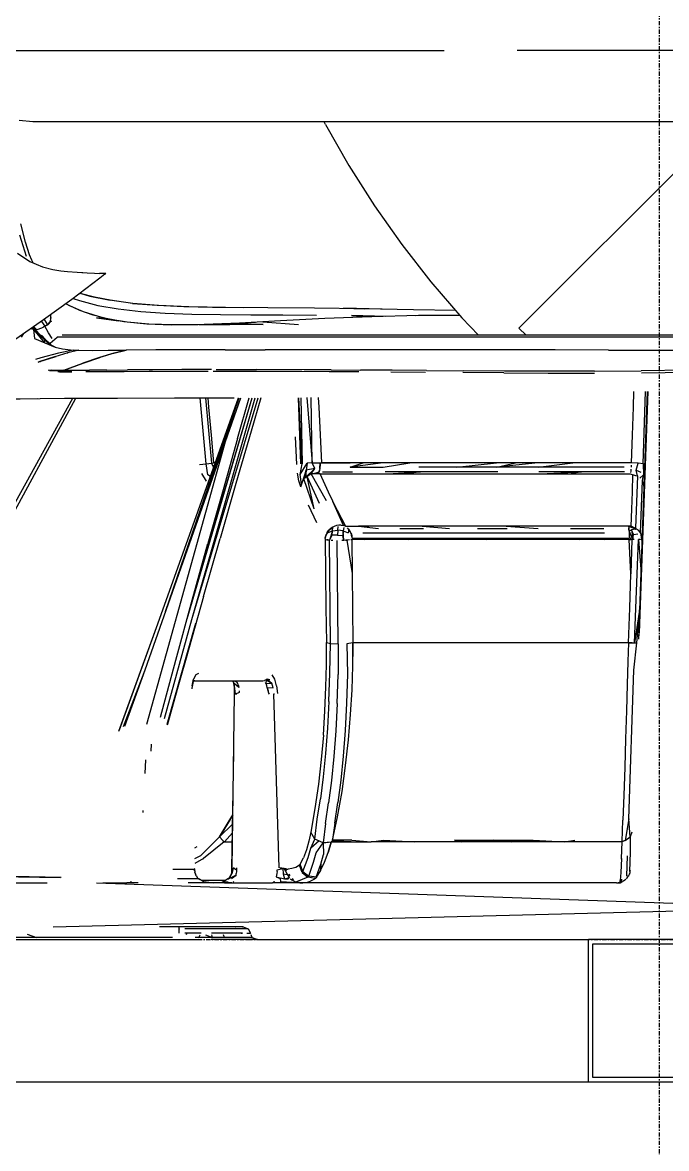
# Model space of a CAD drawing. Header units: millimetres. Extents: x -57554 to 16546, y 2142 to 98430.
# Drawn here: x -17044 to -16592, y 74146 to 74937 of the extents above; entities that cross this region are included whole.
import ezdxf

# ---------------------------------------------------------------- set-up
doc = ezdxf.new("R2010")
doc.units = ezdxf.units.MM
doc.linetypes.add('DXK_LINE_DOT3', pattern=[5.9187, 2.979, -0.9799, 0.9799, -0.9799])

msp = doc.modelspace()

# ---------------------------------------------------------------- linework, layer by layer
at = {"color": 1, "linetype": 'DXK_LINE_DOT3'}
for p, q in [((-16596.37, 71792.5), (-16596.37, 84292.5)), ((-32096.37, 74292.5), (-10096.37, 74292.5))]:
    msp.add_line(p, q, dxfattribs=at)
at = {"color": 2, "linetype": 'Continuous'}
for p, q in [((-17086.04, 74917.5), (-16747.7, 74917.5)), ((-16305.56, 74917.5), (-16696.47, 74917.5)), ((-17036.69, 74867.5), (-17046.43, 74868.46)), ((-16550.53, 74867.5), (-17036.69, 74867.5)), ((-16831.08, 74865.69), (-16831.98, 74867.5)), ((-16831.08, 74865.69), (-16814.62, 74836.65)), ((-16550.11, 74867.5), (-16695.25, 74722.37)), ((-16814.62, 74836.65), (-16796.77, 74808.46)), ((-16796.77, 74808.46), (-16777.55, 74781.17)), ((-17041.91, 74782.88), (-17045.26, 74795.72)), ((-17041.24, 74772.73), (-17045.88, 74787.72)), ((-17039.16, 74774.05), (-17041.91, 74782.88)), ((-16777.55, 74781.17), (-16757.02, 74754.86)), ((-17047.52, 74775.16), (-17038.85, 74769.32)), ((-17037.43, 74770.24), (-17039.16, 74774.05)), ((-17038.85, 74769.32), (-17029.84, 74765.61)), ((-17036.41, 74768.32), (-17037.43, 74770.24)), ((-17029.84, 74765.61), (-17022.71, 74763.74)), ((-17022.71, 74763.74), (-17017.01, 74762.74)), ((-17017.01, 74762.74), (-17012.39, 74762.19)), ((-17012.39, 74762.19), (-17005.69, 74761.7)), ((-16989.75, 74757.64), (-17009.42, 74742.54)), ((-17005.69, 74761.7), (-17002.4, 74761.55)), ((-17002.4, 74761.55), (-17001.58, 74761.52)), ((-17001.58, 74761.52), (-16998.53, 74761.35)), ((-16998.53, 74761.35), (-16993.45, 74761.07)), ((-16993.45, 74761.07), (-16989.85, 74760.93)), ((-16985.36, 74760.83), (-16989.85, 74760.93)), ((-16988.57, 74758.55), (-16989.75, 74757.64)), ((-16987.38, 74759.42), (-16988.57, 74758.55)), ((-16986.17, 74760.26), (-16987.38, 74759.42)), ((-16985.9, 74760.44), (-16986.17, 74760.26)), ((-16985.63, 74760.63), (-16985.9, 74760.44)), ((-16985.63, 74760.63), (-16985.36, 74760.83)), ((-16757.02, 74754.86), (-16735.22, 74729.58)), ((-17009.42, 74742.54), (-17029.2, 74728.16)), ((-17008.37, 74743.35), (-17003.85, 74741.74)), ((-17003.85, 74741.74), (-16991.04, 74738.43)), ((-17003.78, 74746.87), (-17003.55, 74746.79)), ((-17003.78, 74746.87), (-17003.55, 74746.79)), ((-17003.57, 74747.04), (-16996.64, 74744.96)), ((-16993.41, 74744.1), (-17003.55, 74746.79)), ((-16996.64, 74744.96), (-16982.41, 74741.97)), ((-16981.22, 74741.74), (-16993.41, 74744.1)), ((-16966.62, 74739.85), (-16982.41, 74741.97)), ((-16966.41, 74739.82), (-16981.22, 74741.74)), ((-17011.62, 74738.52), (-17013.51, 74739.57)), ((-17003.61, 74734.92), (-17011.62, 74738.52)), ((-17011.62, 74738.52), (-17001.25, 74734.09)), ((-16994.25, 74731.64), (-17003.61, 74734.92)), ((-17001.25, 74734.09), (-16987.71, 74729.95)), ((-16991.04, 74738.43), (-16976.73, 74735.88)), ((-16976.73, 74735.88), (-16960.93, 74734.11)), ((-16966.62, 74739.85), (-16949.3, 74738.46)), ((-16966.41, 74739.82), (-16966.62, 74739.85)), ((-16948.52, 74738.4), (-16966.41, 74739.82)), ((-16960.93, 74734.11), (-16943.67, 74733)), ((-16949.3, 74738.46), (-16930.53, 74737.62)), ((-16927.07, 74737.47), (-16948.52, 74738.4)), ((-16930.53, 74737.62), (-16910.4, 74737.14)), ((-16901.43, 74736.96), (-16927.07, 74737.47)), ((-16910.4, 74737.14), (-16889.06, 74736.85)), ((-16871.55, 74736.71), (-16901.43, 74736.96)), ((-16838.74, 74736.48), (-16871.55, 74736.71)), ((-16804.05, 74736.03), (-16838.74, 74736.48)), ((-16791.4, 74735.8), (-16818.4, 74736.55)), ((-16818.4, 74736.55), (-16804.05, 74736.03)), ((-16769.38, 74735.38), (-16804.05, 74736.03)), ((-16739.63, 74734.71), (-16769.38, 74735.38)), ((-17029.2, 74728.16), (-17048.72, 74714.74)), ((-17030.64, 74727.17), (-17028.19, 74723.71)), ((-17026.12, 74724.85), (-17028.63, 74728.58)), ((-17026.12, 74724.85), (-17028.63, 74728.58)), ((-17026.12, 74724.85), (-17023.52, 74727.45)), ((-17026.12, 74724.85), (-17024.82, 74726.53)), ((-17026.12, 74724.85), (-17024.94, 74726.37)), ((-17024.11, 74729.78), (-17024.82, 74726.53)), ((-17024.82, 74726.53), (-17023.52, 74727.45)), ((-17024.21, 74729.31), (-17024.11, 74729.78)), ((-17024.11, 74729.78), (-17023.98, 74731.96)), ((-16983.37, 74728.83), (-16994.25, 74731.64)), ((-16983.37, 74728.83), (-16992.08, 74729.7)), ((-16992.08, 74729.7), (-16976.45, 74727.65)), ((-16987.71, 74729.95), (-16972.85, 74727.03)), ((-16970.55, 74726.64), (-16983.37, 74728.83)), ((-16972.85, 74727.03), (-16956.7, 74725.35)), ((-16955.34, 74725.22), (-16970.55, 74726.64)), ((-16956.7, 74725.35), (-16939.3, 74724.73)), ((-16943.67, 74733), (-16924.99, 74732.34)), ((-16924.99, 74732.34), (-16904.97, 74732)), ((-16920.7, 74724.9), (-16900.98, 74725.62)), ((-16891.45, 74726.02), (-16916.24, 74724.96)), ((-16904.97, 74732), (-16883.68, 74731.84)), ((-16900.98, 74725.62), (-16880.26, 74726.64)), ((-16898.36, 74725.73), (-16875.02, 74724.96)), ((-16862.77, 74727.59), (-16891.45, 74726.02)), ((-16891.45, 74726.02), (-16875.02, 74724.96)), ((-16883.68, 74731.84), (-16861.19, 74731.73)), ((-16875.13, 74726.92), (-16850.18, 74724.96)), ((-16831.68, 74729.18), (-16862.77, 74727.59)), ((-16861.19, 74731.73), (-16837.55, 74731.55)), ((-16798.71, 74730.44), (-16831.68, 74729.18)), ((-16788.67, 74730.68), (-16812.78, 74731.21)), ((-16812.78, 74731.21), (-16798.71, 74730.44)), ((-16765.69, 74731.24), (-16798.71, 74730.44)), ((-16767.8, 74731.19), (-16737.23, 74731.58)), ((-16736.94, 74731.58), (-16765.69, 74731.24)), ((-16735.22, 74729.58), (-16723.71, 74717.5)), ((-17044.63, 74715.97), (-17042.95, 74718.71)), ((-17043.01, 74718.61), (-17042.95, 74718.71)), ((-17036.22, 74721.53), (-17037.61, 74721.65)), ((-17037.4, 74722.52), (-17036.22, 74721.53)), ((-17036.79, 74722.94), (-17035.11, 74721.43)), ((-17032.08, 74717.4), (-17036.22, 74721.53)), ((-17036.22, 74721.53), (-17028.58, 74712.16)), ((-17036.22, 74721.53), (-17035.55, 74715.12)), ((-17036.1, 74723.42), (-17033.93, 74721.32)), ((-17034.7, 74721.39), (-17035.11, 74721.43)), ((-17031.41, 74717.42), (-17035.11, 74721.43)), ((-17034.31, 74721.36), (-17034.7, 74721.39)), ((-17033.93, 74721.32), (-17034.31, 74721.36)), ((-17030.61, 74722.32), (-17033.93, 74721.32)), ((-17028.23, 74714.06), (-17032.08, 74717.4)), ((-17027.93, 74714.15), (-17031.41, 74717.42)), ((-17027.58, 74714.25), (-17030.69, 74717.44)), ((-17029.33, 74723.05), (-17030.61, 74722.32)), ((-17028.19, 74723.71), (-17029.33, 74723.05)), ((-17027.55, 74724.09), (-17028.19, 74723.71)), ((-17025.74, 74719), (-17028.19, 74723.71)), ((-17026.86, 74724.47), (-17027.55, 74724.09)), ((-17026.86, 74724.47), (-17026.12, 74724.85)), ((-17026.12, 74724.85), (-17026.86, 74724.47)), ((-17023.22, 74715.16), (-17025.74, 74719)), ((-16297.61, 74717.5), (-17016.09, 74717.5)), ((-16937.34, 74724.67), (-16955.34, 74725.22)), ((-16939.3, 74724.73), (-16920.7, 74724.9)), ((-16916.24, 74724.96), (-16937.34, 74724.67)), ((-16920.11, 74724.91), (-16898.4, 74724.99)), ((-16898.4, 74724.99), (-16916.24, 74724.96)), ((-16875.02, 74724.96), (-16898.4, 74724.99)), ((-16695.25, 74722.37), (-16690.13, 74717.5)), ((-17035.55, 74715.12), (-17021.07, 74708.97)), ((-17028.52, 74712.14), (-17028.23, 74714.06)), ((-17028.23, 74714.06), (-17023.77, 74710.37)), ((-17028.23, 74714.06), (-17024.65, 74711.5)), ((-17027.93, 74714.15), (-17024.66, 74711.63)), ((-17023.77, 74710.37), (-17024.65, 74711.5)), ((-17024.6, 74711.76), (-17019.62, 74716.03)), ((-17024.6, 74711.76), (-17024.55, 74711.78)), ((-17021.01, 74708.94), (-17023.76, 74710.36)), ((-16292.22, 74716.03), (-17019.62, 74716.03)), ((-17021.4, 74702.34), (-17031.76, 74699.01)), ((-17031.69, 74698.97), (-17021.31, 74702.31)), ((-17018.69, 74704.76), (-17031.03, 74701.45)), ((-17021.41, 74702.33), (-17021.31, 74702.31)), ((-17012.23, 74704.94), (-17021.31, 74702.31)), ((-17021.31, 74702.31), (-17020.38, 74702.58)), ((-17021.01, 74708.94), (-17015.98, 74707.77)), ((-17008.5, 74707.03), (-17018.69, 74704.76)), ((-17015.98, 74707.77), (-17008.5, 74707.03)), ((-17012.23, 74704.94), (-17012.33, 74704.95)), ((-17012.33, 74704.95), (-17012.23, 74704.94)), ((-17004.45, 74706.84), (-17012.23, 74704.94)), ((-17008.5, 74707.03), (-17004.48, 74706.84)), ((-17008.5, 74707.03), (-17007.24, 74706.96)), ((-17007.24, 74706.96), (-17005.93, 74706.9)), ((-17005.93, 74706.9), (-17004.56, 74706.84)), ((-17004.45, 74706.84), (-16994.91, 74706.77)), ((-16989.9, 74701.82), (-17001.67, 74697.8)), ((-17001.42, 74697.8), (-16989.65, 74701.82)), ((-16994.91, 74706.77), (-16983.75, 74706.91)), ((-16979.72, 74704.89), (-16989.9, 74701.82)), ((-16989.89, 74701.82), (-16989.65, 74701.82)), ((-16979.47, 74704.89), (-16989.65, 74701.82)), ((-16989.65, 74701.82), (-16989.14, 74701.97)), ((-16983.75, 74706.91), (-16971.14, 74707.03)), ((-16979.72, 74704.89), (-16971.14, 74707.03)), ((-16970.89, 74707.03), (-16979.47, 74704.89)), ((-16971.14, 74707.03), (-16971.05, 74707.03)), ((-16950.37, 74707.12), (-16971.05, 74707.03)), ((-16927.22, 74707.19), (-16950.37, 74707.12)), ((-16901.58, 74707.22), (-16927.22, 74707.19)), ((-16901.58, 74707.22), (-16873.56, 74707.23)), ((-16843.43, 74707.22), (-16873.56, 74707.23)), ((-16811.49, 74707.2), (-16843.43, 74707.22)), ((-16777.9, 74707.17), (-16811.49, 74707.2)), ((-16742.85, 74707.13), (-16777.9, 74707.17)), ((-16706.67, 74707.09), (-16742.85, 74707.13)), ((-16669.72, 74707.05), (-16706.67, 74707.09)), ((-16632.21, 74707.01), (-16669.72, 74707.05)), ((-16632.21, 74707.01), (-16596.37, 74706.98)), ((-16596.37, 74706.98), (-16594.35, 74706.98)), ((-16594.35, 74706.98), (-16556.51, 74706.98)), ((-17031.03, 74701.45), (-17034.9, 74700.29)), ((-17031.76, 74699.01), (-17032.97, 74698.59)), ((-17032.92, 74698.55), (-17031.69, 74698.97)), ((-17031.69, 74698.97), (-17031.41, 74699.06)), ((-17015.03, 74692.85), (-17001.67, 74697.8)), ((-17014.79, 74692.84), (-17001.42, 74697.8)), ((-17023.54, 74692.79), (-17026, 74692.75)), ((-17025.01, 74692.59), (-17015.93, 74692.49)), ((-17023.54, 74692.79), (-17015.03, 74692.85)), ((-17015.93, 74692.49), (-17023.54, 74692.79)), ((-17017.68, 74691.65), (-17019.22, 74691.65)), ((-17017.85, 74691.43), (-17017.35, 74691.65)), ((-17017.35, 74691.65), (-17017.85, 74691.43)), ((-17016.82, 74692.09), (-17017.68, 74691.65)), ((-17017.68, 74691.65), (-17017.57, 74691.65)), ((-17017.57, 74691.65), (-17017.46, 74691.65)), ((-17017.46, 74691.65), (-17017.35, 74691.65)), ((-17017.35, 74691.65), (-17016.52, 74692.09)), ((-17009.37, 74691.64), (-17017.35, 74691.65)), ((-17017.35, 74691.65), (-17009.37, 74691.64)), ((-17015.93, 74692.49), (-17016.82, 74692.09)), ((-17016.52, 74692.09), (-17015.67, 74692.49)), ((-17015.03, 74692.85), (-17015.93, 74692.49)), ((-17015.67, 74692.49), (-17014.79, 74692.84)), ((-17014.91, 74692.85), (-17015.03, 74692.85)), ((-17014.91, 74692.85), (-17014.79, 74692.84)), ((-17014.79, 74692.84), (-17006.87, 74692.83)), ((-17006.87, 74692.83), (-16996.98, 74692.85)), ((-16987.2, 74691.71), (-16999.41, 74691.66)), ((-16984.82, 74692.92), (-16996.98, 74692.85)), ((-16972.45, 74691.8), (-16987.2, 74691.71)), ((-16984.82, 74692.92), (-16970.13, 74693.03)), ((-16954.9, 74691.89), (-16972.45, 74691.8)), ((-16952.65, 74693.15), (-16970.13, 74693.03)), ((-16934.23, 74691.97), (-16954.9, 74691.89)), ((-16932.1, 74693.27), (-16952.65, 74693.15)), ((-16913.47, 74692.01), (-16934.23, 74691.97)), ((-16911.11, 74693.33), (-16932.1, 74693.27)), ((-16881.49, 74691.97), (-16910.02, 74692.02)), ((-16908.03, 74693.33), (-16879.7, 74693.3)), ((-16847.69, 74691.83), (-16881.49, 74691.97)), ((-16846.18, 74693.16), (-16879.7, 74693.3)), ((-16828.55, 74691.74), (-16847.69, 74691.83)), ((-16827.19, 74693.05), (-16846.18, 74693.16)), ((-16807.79, 74691.62), (-16828.55, 74691.74)), ((-16827.19, 74693.05), (-16806.6, 74692.93)), ((-16784.28, 74692.77), (-16806.6, 74692.93)), ((-16760.94, 74691.32), (-16785.3, 74691.48)), ((-16760.11, 74692.59), (-16784.28, 74692.77)), ((-16760.11, 74692.59), (-16733.91, 74692.37)), ((-16705.84, 74690.96), (-16734.55, 74691.13)), ((-16705.4, 74692.19), (-16733.91, 74692.37)), ((-16705.84, 74690.96), (-16674.74, 74690.86)), ((-16674.5, 74692.07), (-16705.4, 74692.19)), ((-16674.74, 74690.86), (-16642.16, 74690.85)), ((-16642.13, 74692.09), (-16674.5, 74692.07)), ((-16642.13, 74692.09), (-16609.31, 74692.36)), ((-16576.37, 74692.92), (-16609.31, 74692.36)), ((-16609.12, 74691.05), (-16575.92, 74691.48)), ((-16614.83, 74666.82), (-16614.46, 74677.88)), ((-16611.06, 74503.81), (-16604.98, 74677.89)), ((-16610.69, 74506.18), (-16604.39, 74677.89)), ((-16610.42, 74508.22), (-16604.38, 74677.89)), ((-16608.01, 74626.92), (-16606.24, 74677.89)), ((-17189.82, 74344.39), (-17008.71, 74673.1)), ((-17186.01, 74342.46), (-17006.5, 74673.12)), ((-17057.91, 74672.43), (-17033.52, 74672.89)), ((-17048.77, 74672.74), (-17014.55, 74673.07)), ((-17014.55, 74673.07), (-16977.28, 74673.29)), ((-16977.28, 74673.29), (-16937.27, 74673.43)), ((-16948.99, 74514.56), (-16892.25, 74673.5)), ((-16943.42, 74523.28), (-16892.11, 74673.5)), ((-16942.77, 74525.15), (-16891.78, 74673.5)), ((-16937.27, 74673.43), (-16895.3, 74673.5)), ((-16928.27, 74518.16), (-16882.72, 74673.5)), ((-16925.08, 74517.61), (-16880.42, 74673.5)), ((-16925.08, 74517.61), (-16878.38, 74673.5)), ((-16924.98, 74575.66), (-16891.75, 74673.5)), ((-16924.7, 74531.2), (-16882.73, 74673.5)), ((-16914.84, 74626.92), (-16919.07, 74673.46)), ((-16915.42, 74673.47), (-16911.23, 74627.37)), ((-16913.88, 74673.47), (-16913.28, 74666.82)), ((-16901.34, 74642.81), (-16890.65, 74673.5)), ((-16892.89, 74644.73), (-16884.67, 74673.5)), ((-16876.49, 74673.5), (-16883.33, 74650.09)), ((-16848.54, 74626.93), (-16849.98, 74673.51)), ((-16847.45, 74627.12), (-16849.75, 74673.51)), ((-16848.49, 74673.52), (-16847.45, 74627.12)), ((-16844.15, 74673.55), (-16840.39, 74627.62)), ((-16840.39, 74627.62), (-16841.25, 74673.57)), ((-16836.18, 74673.61), (-16835.84, 74666.87)), ((-16913.28, 74666.82), (-16911.49, 74647.24)), ((-16835.84, 74666.87), (-16834.86, 74647.29)), ((-16615.49, 74647.24), (-16614.83, 74666.82)), ((-16911.49, 74647.24), (-16909.71, 74627.67)), ((-16883.33, 74650.09), (-16894.03, 74613.2)), ((-16834.86, 74647.29), (-16833.88, 74627.67)), ((-16616.15, 74627.67), (-16615.49, 74647.24)), ((-16957.88, 74482.23), (-16901.34, 74642.81)), ((-16956.63, 74443.91), (-16901.34, 74642.81)), ((-16892.89, 74644.73), (-16903.09, 74608.7)), ((-16851.26, 74626.44), (-16852.23, 74646.06)), ((-16919.65, 74626.44), (-16914.84, 74626.92)), ((-16914.84, 74626.92), (-16911.23, 74627.37)), ((-16913.72, 74619.29), (-16914.84, 74626.92)), ((-16911.23, 74627.37), (-16909.71, 74627.67)), ((-16911.23, 74627.37), (-16909.76, 74624.44)), ((-16908.61, 74627.67), (-16909.71, 74627.67)), ((-16909.3, 74625.73), (-16909.43, 74626.1)), ((-16909.3, 74625.73), (-16909.43, 74626.1)), ((-16848.97, 74619.51), (-16843.92, 74627.37)), ((-16848.97, 74619.51), (-16847.45, 74627.12)), ((-16844.59, 74622.62), (-16847.86, 74612.67)), ((-16846.35, 74616.45), (-16844.59, 74622.62)), ((-16845.05, 74617.31), (-16838.68, 74623.78)), ((-16844.59, 74622.62), (-16845.05, 74617.31)), ((-16843.92, 74627.37), (-16844.59, 74622.62)), ((-16838.68, 74623.78), (-16844.59, 74622.62)), ((-16840.39, 74627.62), (-16843.92, 74627.37)), ((-16841.08, 74619.91), (-16838.68, 74623.78)), ((-16840.39, 74627.62), (-16833.88, 74627.67)), ((-16838.68, 74623.78), (-16840.39, 74627.62)), ((-16835.5, 74621.32), (-16835.28, 74622.48)), ((-16835.28, 74622.48), (-16835.47, 74621.5)), ((-16835.1, 74623.75), (-16835.28, 74622.48)), ((-16835.1, 74623.75), (-16834.98, 74625.08)), ((-16835.01, 74624.74), (-16835.1, 74623.75)), ((-16835.1, 74623.75), (-16834.78, 74624.73)), ((-16834.98, 74625.08), (-16835.01, 74624.74)), ((-16834.98, 74625.08), (-16834.9, 74626.43)), ((-16834.96, 74625.43), (-16834.98, 74625.08)), ((-16834.9, 74626.43), (-16834.97, 74627.67)), ((-16834.9, 74626.43), (-16834.96, 74625.43)), ((-16834.9, 74627.67), (-16834.9, 74626.43)), ((-16833.88, 74627.67), (-16813.8, 74627.67)), ((-16804.68, 74627.67), (-16833.88, 74627.67)), ((-16616.15, 74627.67), (-16813.8, 74627.67)), ((-16790.59, 74627.67), (-16813.71, 74624.73)), ((-16813.71, 74624.73), (-16804.68, 74627.67)), ((-16813.71, 74624.73), (-16790.56, 74624.73)), ((-16790.56, 74624.73), (-16771.82, 74627.67)), ((-16621.28, 74624.73), (-16765.53, 74624.73)), ((-16738.88, 74624.73), (-16710.88, 74627.67)), ((-16681.74, 74627.67), (-16710.85, 74624.73)), ((-16710.85, 74624.73), (-16697.52, 74627.67)), ((-16681.72, 74624.73), (-16657.37, 74627.67)), ((-16616.54, 74623.19), (-16616.69, 74621.92)), ((-16616.27, 74626.1), (-16616.4, 74624.59)), ((-16611.41, 74627.37), (-16616.15, 74627.67)), ((-16612.92, 74622.6), (-16611.41, 74627.37)), ((-16612.04, 74618.56), (-16612.92, 74622.6)), ((-16612.92, 74622.6), (-16609.66, 74621.23)), ((-16608.01, 74626.92), (-16611.41, 74627.37)), ((-16606.78, 74626.44), (-16608.01, 74626.92)), ((-16608.01, 74626.92), (-16607.62, 74619.29)), ((-16914.63, 74614.91), (-16918.07, 74620.27)), ((-16911.98, 74618.22), (-16913.72, 74619.29)), ((-16849.83, 74615.03), (-16850.75, 74620.43)), ((-16848.56, 74610.89), (-16849.83, 74615.03)), ((-16847.86, 74612.67), (-16848.97, 74619.51)), ((-16847.86, 74612.67), (-16846.35, 74616.45)), ((-16841.08, 74619.91), (-16846.35, 74616.45)), ((-16838.98, 74595.36), (-16846.35, 74616.45)), ((-16838.98, 74595.36), (-16844.08, 74617.94)), ((-16844.08, 74617.94), (-16835.48, 74599.28)), ((-16841.08, 74619.91), (-16835.78, 74620.33)), ((-16834.86, 74619.9), (-16841.08, 74619.91)), ((-16830.48, 74601.09), (-16841.08, 74619.91)), ((-16839.63, 74620.03), (-16839.95, 74619.91)), ((-16839.95, 74619.91), (-16839.92, 74620.01)), ((-16839.9, 74620.01), (-16835.5, 74621.32)), ((-16835.78, 74620.33), (-16835.5, 74621.32)), ((-16835.78, 74620.33), (-16834.86, 74619.9)), ((-16835.5, 74621.32), (-16835.47, 74621.5)), ((-16834.86, 74619.9), (-16620.92, 74619.9)), ((-16829.05, 74607.03), (-16834.86, 74619.9)), ((-16833.13, 74621.49), (-16812.21, 74621.49)), ((-16710.06, 74621.49), (-16789.22, 74621.49)), ((-16787.49, 74619.9), (-16764.36, 74621.49)), ((-16764.36, 74621.49), (-16773.4, 74619.9)), ((-16621.11, 74621.49), (-16681.13, 74621.49)), ((-16680.38, 74619.9), (-16651.38, 74621.49)), ((-16651.38, 74621.49), (-16658.54, 74619.9)), ((-16655.64, 74619.9), (-16620.92, 74619.9)), ((-16620.92, 74619.9), (-16616.98, 74619.9)), ((-16620.89, 74619.9), (-16616.98, 74619.9)), ((-16616.98, 74619.9), (-16613.37, 74618.92)), ((-16616.69, 74621.92), (-16616.84, 74620.81)), ((-16615.55, 74607.37), (-16615.18, 74619.41)), ((-16613.37, 74618.92), (-16612.04, 74618.56)), ((-16612.04, 74618.56), (-16613.26, 74581.72)), ((-16607.62, 74619.29), (-16610.27, 74616.91)), ((-16609.77, 74578.43), (-16608.51, 74615.26)), ((-16608.51, 74615.26), (-16607.62, 74619.29)), ((-16607.32, 74610.89), (-16608.51, 74615.26)), ((-16903.09, 74608.7), (-16913.67, 74570.96)), ((-16894.03, 74613.2), (-16905.16, 74574.51)), ((-16848.56, 74610.89), (-16847.2, 74614.33)), ((-16848.56, 74610.89), (-16847.86, 74612.67)), ((-16823.01, 74594.49), (-16829.05, 74607.03)), ((-16615.93, 74595.13), (-16615.55, 74607.37)), ((-16818.52, 74583.61), (-16825.97, 74600.63)), ((-16837.13, 74585.48), (-16842.95, 74598.02)), ((-16818.52, 74583.61), (-16823.01, 74594.49)), ((-16823.01, 74594.49), (-16816.99, 74583.1)), ((-16616.31, 74583.1), (-16615.93, 74595.13)), ((-16825.02, 74583.04), (-16826.51, 74582.26)), ((-16825.02, 74583.04), (-16825.85, 74582.43)), ((-16823.43, 74583.58), (-16825.02, 74583.04)), ((-16821.79, 74583.85), (-16823.43, 74583.58)), ((-16822.54, 74580.45), (-16822.11, 74583.05)), ((-16820.14, 74583.87), (-16821.79, 74583.85)), ((-16820.14, 74583.87), (-16818.52, 74583.61)), ((-16816.99, 74583.1), (-16818.52, 74583.61)), ((-16816.99, 74583.1), (-16807.98, 74583.1)), ((-16816.99, 74583.1), (-16800.73, 74583.1)), ((-16618.16, 74583.1), (-16807.98, 74583.1)), ((-16807.98, 74583.1), (-16793.79, 74581.51)), ((-16763.26, 74583.1), (-16744.07, 74581.51)), ((-16704.16, 74583.1), (-16681.63, 74581.51)), ((-16616.31, 74583.1), (-16618.16, 74583.1)), ((-16618.16, 74583.1), (-16615.61, 74582.69)), ((-16618.16, 74583.1), (-16618.03, 74582.04)), ((-16617.45, 74582.98), (-16613.15, 74581.08)), ((-16615.61, 74582.69), (-16616.31, 74583.1)), ((-16831.27, 74574.89), (-16831.12, 74575.79)), ((-16831.15, 74575.68), (-16831.27, 74574.89)), ((-16831.15, 74575.68), (-16830.96, 74576.46)), ((-16831.12, 74575.79), (-16831.15, 74575.68)), ((-16831.12, 74575.79), (-16830.96, 74576.46)), ((-16830.52, 74577.6), (-16830.96, 74576.46)), ((-16830.96, 74576.46), (-16830.7, 74577.23)), ((-16829.98, 74578.71), (-16830.7, 74577.23)), ((-16830.52, 74577.6), (-16829.05, 74580.04)), ((-16829.23, 74578.75), (-16830.52, 74577.6)), ((-16830.13, 74578.41), (-16829.98, 74578.71)), ((-16829.98, 74578.71), (-16829.03, 74580.06)), ((-16829.05, 74580.04), (-16829.23, 74578.75)), ((-16829.23, 74578.75), (-16826.25, 74580.03)), ((-16825.85, 74582.43), (-16829.05, 74580.04)), ((-16829.03, 74580.06), (-16825.85, 74582.43)), ((-16827.86, 74581.25), (-16829.03, 74580.06)), ((-16826.25, 74580.03), (-16828.42, 74573.36)), ((-16828.42, 74573.36), (-16826.49, 74576.78)), ((-16827.86, 74581.25), (-16825.85, 74582.43)), ((-16826.51, 74582.26), (-16827.86, 74581.25)), ((-16825.85, 74582.43), (-16826.51, 74582.26)), ((-16826.49, 74576.78), (-16826.25, 74580.03)), ((-16822.8, 74576.93), (-16826.49, 74576.78)), ((-16826.25, 74580.03), (-16825.85, 74582.43)), ((-16826.25, 74580.03), (-16822.54, 74580.45)), ((-16822.54, 74580.45), (-16822.8, 74576.93)), ((-16822.8, 74576.93), (-16818.91, 74576.71)), ((-16818.67, 74579.96), (-16822.54, 74580.45)), ((-16818.67, 74579.96), (-16818.91, 74576.71)), ((-16818.23, 74573.15), (-16818.91, 74576.71)), ((-16818.27, 74582.36), (-16818.67, 74579.96)), ((-16818.23, 74573.15), (-16818.67, 74579.96)), ((-16818.67, 74579.96), (-16815.23, 74578.62)), ((-16814.5, 74580.73), (-16815.64, 74582.04)), ((-16814.76, 74581.03), (-16815.23, 74578.62)), ((-16812.93, 74577.53), (-16814.76, 74581.03)), ((-16813.58, 74579.21), (-16814.5, 74580.73)), ((-16813.22, 74578.39), (-16813.58, 74579.21)), ((-16813.22, 74578.39), (-16812.93, 74577.53)), ((-16813.18, 74578.26), (-16813.22, 74578.39)), ((-16812.93, 74577.53), (-16813.18, 74578.26)), ((-16812.93, 74577.53), (-16812.73, 74576.72)), ((-16812.74, 74576.77), (-16812.93, 74577.53)), ((-16812.73, 74576.72), (-16812.74, 74576.77)), ((-16812.6, 74576), (-16812.74, 74576.77)), ((-16812.6, 74576), (-16812.74, 74576.65)), ((-16812.74, 74576.65), (-16812.52, 74575.22)), ((-16812.71, 74576.63), (-16812.73, 74576.72)), ((-16812.71, 74576.63), (-16812.6, 74576)), ((-16812.52, 74575.22), (-16812.6, 74576)), ((-16635.21, 74578.27), (-16804.88, 74578.27)), ((-16778.92, 74581.51), (-16762.3, 74581.51)), ((-16724.42, 74581.51), (-16703.54, 74581.51)), ((-16658.9, 74581.51), (-16635.56, 74581.51)), ((-16618.03, 74582.04), (-16617.98, 74581.48)), ((-16617.91, 74580.73), (-16618.03, 74582.04)), ((-16617.98, 74581.48), (-16617.91, 74580.73)), ((-16617.91, 74580.73), (-16617.82, 74579.21)), ((-16617.86, 74579.87), (-16616.15, 74580.52)), ((-16615.31, 74573.86), (-16617.86, 74579.87)), ((-16617.82, 74579.21), (-16615.31, 74573.86)), ((-16617.82, 74579.21), (-16617.72, 74575.74)), ((-16617.72, 74575.74), (-16616.5, 74573.88)), ((-16613.15, 74581.08), (-16616.15, 74580.52)), ((-16614.77, 74577.41), (-16616.15, 74580.52)), ((-16616.15, 74580.52), (-16615.31, 74573.86)), ((-16613.26, 74581.72), (-16615.61, 74582.69)), ((-16615.61, 74582.69), (-16613.15, 74581.08)), ((-16615.31, 74573.86), (-16614.77, 74577.41)), ((-16614.77, 74577.41), (-16611.66, 74577.71)), ((-16613.26, 74581.72), (-16611.27, 74580.27)), ((-16611.27, 74580.27), (-16611.24, 74580.24)), ((-16609.77, 74578.43), (-16611.27, 74580.27)), ((-16608.87, 74576.32), (-16609.77, 74578.43)), ((-16609.77, 74578.43), (-16609.22, 74573.94)), ((-16608.87, 74576.32), (-16609.24, 74577.2)), ((-16608.65, 74575.21), (-16608.87, 74576.32)), ((-16608.61, 74574.09), (-16608.65, 74575.21)), ((-16924.7, 74531.2), (-16913.67, 74570.96)), ((-16916.8, 74533.69), (-16905.16, 74574.51)), ((-16831.31, 74574.49), (-16831.33, 74574.09)), ((-16830.93, 74573.88), (-16831.33, 74574.09)), ((-16831.33, 74574.09), (-16831.07, 74550.08)), ((-16831.33, 74574.09), (-16831.14, 74573.99)), ((-16831.31, 74574.49), (-16831.27, 74574.89)), ((-16831.14, 74573.99), (-16830.93, 74573.88)), ((-16829.46, 74573.51), (-16830.3, 74573.69)), ((-16830.3, 74573.69), (-16829.47, 74573.51)), ((-16828.86, 74573.42), (-16829.46, 74573.51)), ((-16829.46, 74573.51), (-16828.42, 74573.36)), ((-16828.86, 74573.42), (-16828.42, 74573.36)), ((-16827.67, 74500.68), (-16828.42, 74573.36)), ((-16825.86, 74573.13), (-16827.21, 74573.23)), ((-16822.24, 74500.38), (-16822.87, 74573.04)), ((-16818.23, 74573.15), (-16819.75, 74573.08)), ((-16816.79, 74573.25), (-16818.23, 74573.15)), ((-16815.47, 74573.38), (-16816.79, 74573.25)), ((-16816.79, 74573.25), (-16816.23, 74573.31)), ((-16815.47, 74573.38), (-16816.23, 74573.31)), ((-16816.23, 74573.31), (-16812.3, 74549.9)), ((-16814.3, 74573.54), (-16815.47, 74573.38)), ((-16813.3, 74573.72), (-16812.5, 74573.92)), ((-16812.89, 74573.82), (-16813.3, 74573.72)), ((-16812.5, 74573.92), (-16812.89, 74573.82)), ((-16617.72, 74573.92), (-16812.5, 74573.92)), ((-16812.5, 74573.92), (-16812.3, 74549.9)), ((-16812.49, 74574.44), (-16803.68, 74573.92)), ((-16617.71, 74574.44), (-16812.49, 74574.44)), ((-16794.78, 74573.92), (-16804.23, 74574.44)), ((-16791.41, 74574.44), (-16794.78, 74573.92)), ((-16759.86, 74573.92), (-16776.72, 74574.44)), ((-16776.72, 74574.44), (-16772.78, 74573.92)), ((-16746.96, 74573.92), (-16760.3, 74574.44)), ((-16742.29, 74574.44), (-16746.96, 74573.92)), ((-16701.97, 74573.92), (-16722.88, 74574.44)), ((-16722.88, 74574.44), (-16717.89, 74573.92)), ((-16686.2, 74573.92), (-16702.25, 74574.44)), ((-16680.6, 74574.44), (-16686.2, 74573.92)), ((-16634.99, 74573.92), (-16658.14, 74574.44)), ((-16658.14, 74574.44), (-16652.56, 74573.92)), ((-16634.99, 74573.92), (-16617.71, 74574.44)), ((-16617.72, 74573.92), (-16616.5, 74573.88)), ((-16616.66, 74549.7), (-16617.72, 74573.92)), ((-16615.95, 74573.87), (-16616.66, 74549.7)), ((-16615.31, 74573.86), (-16616.5, 74573.88)), ((-16615.31, 74573.86), (-16615.95, 74573.87)), ((-16614.38, 74573.84), (-16615.31, 74573.86)), ((-16614.18, 74573.84), (-16615.31, 74573.86)), ((-16614.38, 74573.84), (-16614.18, 74573.84)), ((-16613.94, 74501.14), (-16611.24, 74573.85)), ((-16610.46, 74573.87), (-16611.24, 74573.85)), ((-16611.24, 74573.85), (-16609.45, 74549.91)), ((-16609.81, 74573.9), (-16610.46, 74573.87)), ((-16609.29, 74573.93), (-16608.92, 74573.98)), ((-16609.29, 74573.93), (-16609.22, 74573.94)), ((-16609.22, 74573.94), (-16608.92, 74573.98)), ((-16831.07, 74550.08), (-16830.8, 74525.84)), ((-16812.3, 74549.9), (-16812.09, 74525.66)), ((-16617.42, 74525.48), (-16616.66, 74549.7)), ((-16936.27, 74489.02), (-16924.7, 74531.2)), ((-16916.8, 74533.69), (-16929.04, 74490.36)), ((-16830.8, 74525.84), (-16830.51, 74501.36)), ((-16812.09, 74525.66), (-16811.86, 74501.19)), ((-16618.19, 74501.19), (-16617.42, 74525.48)), ((-16610.3, 74525.67), (-16613.94, 74501.14)), ((-16612.34, 74501.17), (-16610.3, 74525.67)), ((-16976.29, 74439.14), (-16948.99, 74514.56)), ((-16975.73, 74439.9), (-16948.99, 74514.56)), ((-16944.31, 74447.87), (-16925.08, 74517.61)), ((-16942.34, 74444.1), (-16922.1, 74514.95)), ((-16830.5, 74486), (-16830.51, 74501.36)), ((-16830.51, 74501.36), (-16827.67, 74500.68)), ((-16828.16, 74479.92), (-16827.67, 74500.68)), ((-16827.67, 74500.68), (-16827.93, 74500.74)), ((-16827.67, 74500.68), (-16822.24, 74500.38)), ((-16822.24, 74500.38), (-16822.28, 74478.94)), ((-16811.86, 74501.19), (-16816.22, 74500.57)), ((-16816.22, 74500.57), (-16815.69, 74479.19)), ((-16811.95, 74485.08), (-16811.86, 74501.19)), ((-16811.87, 74498.12), (-16811.91, 74491.52)), ((-16811.86, 74501.19), (-16811.87, 74498.12)), ((-16811.6, 74501.19), (-16811.86, 74501.19)), ((-16618.19, 74501.19), (-16811.86, 74501.19)), ((-16615.6, 74501.11), (-16620.17, 74501.19)), ((-16618.21, 74501.13), (-16618.62, 74488.07)), ((-16618.19, 74501.19), (-16615.6, 74501.11)), ((-16615.6, 74501.11), (-16612.34, 74501.17)), ((-16614.45, 74481.91), (-16612.34, 74501.17)), ((-16947.14, 74448.97), (-16936.27, 74489.02)), ((-16929.04, 74490.36), (-16942.29, 74444.09)), ((-16941.98, 74444.14), (-16929.04, 74490.36)), ((-16618.62, 74488.07), (-16619.12, 74471.89)), ((-16972.95, 74442.33), (-16957.88, 74482.23)), ((-16972.04, 74442.49), (-16957.88, 74482.23)), ((-16830.82, 74469.96), (-16830.5, 74486)), ((-16828.73, 74459.99), (-16828.16, 74479.92)), ((-16812.47, 74468.22), (-16811.95, 74485.08)), ((-16618.09, 74377.5), (-16614.45, 74481.91)), ((-16924.77, 74470.95), (-16923.8, 74475.55)), ((-16924.27, 74472.92), (-16924.77, 74470.51)), ((-16924.76, 74468.91), (-16924.27, 74472.92)), ((-16924.27, 74472.92), (-16923.13, 74475.22)), ((-16922.27, 74478.6), (-16923.8, 74475.55)), ((-16923.49, 74474.5), (-16875.11, 74474.5)), ((-16920.4, 74479.67), (-16922.27, 74478.6)), ((-16895.51, 74472.92), (-16896.3, 74474.5)), ((-16892.02, 74469.8), (-16895.51, 74472.92)), ((-16894.25, 74465.18), (-16895.51, 74472.92)), ((-16895.51, 74472.92), (-16894.57, 74465.22)), ((-16895.44, 74474.5), (-16893.46, 74473.79)), ((-16895.21, 74474.5), (-16893.46, 74473.79)), ((-16895.14, 74474.5), (-16893.85, 74474.18)), ((-16893.46, 74473.79), (-16893.85, 74474.18)), ((-16893.1, 74473.25), (-16893.46, 74473.79)), ((-16892.77, 74472.57), (-16893.1, 74473.25)), ((-16892.47, 74471.76), (-16892.77, 74472.57)), ((-16874.68, 74474.42), (-16873.87, 74474.68)), ((-16873.28, 74474.9), (-16873.87, 74474.68)), ((-16873.39, 74473.25), (-16873, 74472.57)), ((-16872.72, 74475.2), (-16873.28, 74474.9)), ((-16872.72, 74475.2), (-16873, 74472.57)), ((-16873, 74472.57), (-16868.9, 74472.92)), ((-16873, 74472.57), (-16872.62, 74471.76)), ((-16872.2, 74475.58), (-16872.72, 74475.2)), ((-16872.72, 74475.2), (-16868.9, 74472.92)), ((-16870.25, 74475.22), (-16872.2, 74475.58)), ((-16872.2, 74475.58), (-16868.9, 74472.92)), ((-16867.88, 74469.43), (-16868.9, 74472.92)), ((-16866.75, 74475.57), (-16868.48, 74478.61)), ((-16865.47, 74470.97), (-16866.75, 74475.57)), ((-16822.86, 74458.49), (-16822.28, 74478.94)), ((-16815.69, 74479.19), (-16816.27, 74458.75)), ((-16896.63, 74342.54), (-16895.03, 74465.35)), ((-16895.03, 74465.35), (-16895.02, 74468.91)), ((-16894.8, 74465.26), (-16894.6, 74465.23)), ((-16894.57, 74465.22), (-16894.8, 74465.26)), ((-16894.25, 74465.18), (-16894.57, 74465.22)), ((-16891.73, 74466.28), (-16894.25, 74465.18)), ((-16893.87, 74465.14), (-16894.25, 74465.18)), ((-16893.41, 74465.11), (-16893.87, 74465.14)), ((-16892.22, 74470.83), (-16892.47, 74471.75)), ((-16892.47, 74471.75), (-16892.22, 74470.83)), ((-16892.22, 74470.83), (-16892.02, 74469.8)), ((-16891.77, 74467.51), (-16891.73, 74466.28)), ((-16872.28, 74470.83), (-16872.62, 74471.75)), ((-16872.28, 74470.83), (-16872.62, 74471.75)), ((-16871.98, 74469.81), (-16872.28, 74470.83)), ((-16870.6, 74465.05), (-16871.98, 74469.81)), ((-16871.98, 74469.81), (-16871.51, 74467.52)), ((-16871.98, 74469.81), (-16867.88, 74469.43)), ((-16870.6, 74465.05), (-16871.51, 74467.52)), ((-16871.34, 74466.29), (-16870.6, 74465.05)), ((-16867.41, 74465.22), (-16866.83, 74465.26)), ((-16867.41, 74465.22), (-16867.34, 74465.23)), ((-16863.76, 74342.91), (-16867.41, 74465.22)), ((-16867.34, 74465.23), (-16866.83, 74465.26)), ((-16865.47, 74470.97), (-16864.83, 74465.46)), ((-16831.52, 74453.32), (-16830.82, 74469.96)), ((-16813.46, 74450.76), (-16812.47, 74468.22)), ((-16619.12, 74471.89), (-16619.67, 74453.43)), ((-16828.73, 74459.99), (-16829.74, 74441.15)), ((-16822.86, 74458.49), (-16823.89, 74439.23)), ((-16816.27, 74458.75), (-16817.31, 74439.49)), ((-16832.61, 74436.31), (-16831.52, 74453.32)), ((-16814.95, 74432.92), (-16813.46, 74450.76)), ((-16619.67, 74453.43), (-16620.28, 74433.58)), ((-16942.12, 74443.64), (-16941.98, 74444.14)), ((-16829.74, 74441.15), (-16831.12, 74423.45)), ((-16832.61, 74436.31), (-16834.13, 74419.1)), ((-16823.89, 74439.23), (-16825.3, 74421.2)), ((-16817.31, 74439.49), (-16818.71, 74421.46)), ((-16816.96, 74414.86), (-16814.95, 74432.92)), ((-16620.28, 74433.58), (-16620.91, 74413.42)), ((-16953.58, 74425.06), (-16953.43, 74429.94)), ((-16957.81, 74409.29), (-16957.32, 74418.84)), ((-16896.86, 74342.38), (-16895.56, 74424.46)), ((-16834.13, 74419.1), (-16836.08, 74401.84)), ((-16831.12, 74423.45), (-16832.79, 74406.88)), ((-16825.3, 74421.2), (-16827, 74404.35)), ((-16818.71, 74421.46), (-16820.41, 74404.62)), ((-16819.51, 74396.74), (-16816.96, 74414.86)), ((-16620.91, 74413.42), (-16621.56, 74394.05)), ((-16836.08, 74401.84), (-16838.5, 74384.73)), ((-16832.79, 74406.88), (-16834.73, 74391.44)), ((-16827, 74404.35), (-16828.97, 74388.67)), ((-16820.41, 74404.62), (-16822.38, 74388.94)), ((-16822.62, 74378.77), (-16819.51, 74396.74)), ((-16621.56, 74394.05), (-16622.17, 74376.42)), ((-16836.9, 74377.1), (-16834.73, 74391.44)), ((-16831.17, 74374.13), (-16828.97, 74388.67)), ((-16824.58, 74374.39), (-16822.38, 74388.94)), ((-16959.2, 74381.78), (-16959.13, 74383.19)), ((-16905.69, 74364.71), (-16896.26, 74380.23)), ((-16896.26, 74380.09), (-16905.69, 74364.71)), ((-16838.5, 74384.73), (-16841.43, 74368.04)), ((-16838.52, 74363.19), (-16836.9, 74377.1)), ((-16826.33, 74361.26), (-16822.62, 74378.77)), ((-16618.09, 74377.5), (-16620.5, 74362.26)), ((-16617.11, 74364.71), (-16618.09, 74377.5)), ((-16905.69, 74364.71), (-16896.36, 74373.8)), ((-16831.17, 74374.13), (-16832.65, 74360.56)), ((-16824.58, 74374.39), (-16826.33, 74361.26)), ((-16622.81, 74361.53), (-16622.17, 74376.42)), ((-16905.69, 74364.71), (-16918.93, 74351.52)), ((-16902.27, 74361.24), (-16916.74, 74349.44)), ((-16903.16, 74362.26), (-16905.69, 74364.71)), ((-16902.27, 74361.24), (-16903.16, 74362.26)), ((-16903.16, 74362.26), (-16902.02, 74361.26)), ((-16902.02, 74361.26), (-16902.27, 74361.24)), ((-16896.46, 74367.71), (-16902.14, 74361.37)), ((-16902.02, 74361.26), (-16901.82, 74361.26)), ((-16901.82, 74361.26), (-16896.56, 74361.26)), ((-16842.83, 74361.67), (-16844.52, 74355.61)), ((-16841.43, 74368.04), (-16842.83, 74361.67)), ((-16841.51, 74356.81), (-16838.52, 74363.19)), ((-16835.58, 74361.88), (-16841.51, 74356.81)), ((-16838.52, 74363.19), (-16841.43, 74368.04)), ((-16832.65, 74360.56), (-16838.52, 74363.19)), ((-16832.65, 74360.56), (-16827.11, 74361.18)), ((-16826.33, 74361.26), (-16827.11, 74361.18)), ((-16826.33, 74361.26), (-16827.1, 74360.96)), ((-16813.03, 74361.26), (-16826.33, 74361.26)), ((-16826.33, 74361.26), (-16799.07, 74361.26)), ((-16812.66, 74362.37), (-16826.08, 74362.43)), ((-16826.08, 74362.43), (-16813.03, 74361.26)), ((-16812.66, 74362.37), (-16799.07, 74361.26)), ((-16799.07, 74361.26), (-16790.42, 74362.37)), ((-16625.14, 74361.26), (-16799.07, 74361.26)), ((-16790.42, 74362.37), (-16768.63, 74361.26)), ((-16713.63, 74361.26), (-16740.56, 74362.37)), ((-16740.56, 74362.37), (-16685.16, 74362.37)), ((-16740.56, 74362.37), (-16735.47, 74361.26)), ((-16685.32, 74361.26), (-16713.43, 74362.37)), ((-16713.43, 74362.37), (-16700.13, 74361.26)), ((-16685.16, 74362.37), (-16663.16, 74361.26)), ((-16663.16, 74361.26), (-16656.04, 74362.37)), ((-16622.72, 74361.33), (-16663.16, 74361.26)), ((-16625.14, 74361.27), (-16656.2, 74361.26)), ((-16625.14, 74361.33), (-16625.14, 74361.27)), ((-16624.86, 74361.33), (-16625.14, 74361.27)), ((-16625.14, 74361.27), (-16625.14, 74361.33)), ((-16622.73, 74361.24), (-16625.14, 74361.26)), ((-16623.23, 74349.49), (-16622.73, 74361.24)), ((-16620.5, 74362.26), (-16622.81, 74361.53)), ((-16620.5, 74362.26), (-16622.73, 74361.24)), ((-16622.72, 74361.33), (-16622.72, 74361.56)), ((-16620.5, 74362.26), (-16617.11, 74364.71)), ((-16615.8, 74368.04), (-16617.11, 74364.71)), ((-16617.11, 74364.71), (-16616.97, 74354.05)), ((-16921.4, 74357.85), (-16923.15, 74356.9)), ((-16844.52, 74355.61), (-16846.55, 74350.13)), ((-16843.4, 74350.34), (-16841.51, 74356.81)), ((-16839.54, 74346.92), (-16837.59, 74353.58)), ((-16837.59, 74353.58), (-16832.65, 74360.56)), ((-16827.13, 74360.96), (-16832.65, 74360.56)), ((-16832.65, 74360.56), (-16832.47, 74352.39)), ((-16831.78, 74347.03), (-16829.27, 74353.77)), ((-16829.27, 74353.77), (-16827.13, 74360.96)), ((-16827.1, 74360.96), (-16829.27, 74353.77)), ((-16616.97, 74354.05), (-16617.45, 74340.33)), ((-16918.93, 74351.52), (-16923.04, 74349.36)), ((-16916.74, 74349.44), (-16922.98, 74346.14)), ((-16917.27, 74349.16), (-16916.74, 74349.44)), ((-16849.42, 74344.81), (-16849.1, 74345.35)), ((-16849.1, 74345.35), (-16849.24, 74345.08)), ((-16848.99, 74345.63), (-16849.1, 74345.35)), ((-16848.99, 74345.63), (-16846.55, 74350.13)), ((-16847.08, 74340.49), (-16848.99, 74345.63)), ((-16847.08, 74340.49), (-16843.4, 74350.34)), ((-16842.72, 74337.05), (-16839.54, 74346.92)), ((-16837.61, 74336.41), (-16834.44, 74345.66)), ((-16834.6, 74341.07), (-16831.78, 74347.03)), ((-16834.44, 74345.66), (-16834.6, 74341.07)), ((-16834.44, 74345.66), (-16832.47, 74352.39)), ((-16623.23, 74349.49), (-16623.7, 74339.75)), ((-16623.25, 74349.17), (-16623.23, 74349.49)), ((-16619.2, 74351.33), (-16619.69, 74337.13)), ((-17187.97, 74339.09), (-17017.28, 74336.09)), ((-17186.77, 74340.54), (-17016.86, 74336.39)), ((-16938.35, 74342.15), (-16923.22, 74342.15)), ((-16923.04, 74342.22), (-16923.22, 74342.15)), ((-16923.1, 74340.88), (-16923.04, 74342.22)), ((-16922.94, 74342.3), (-16923.04, 74342.22)), ((-16923.04, 74342.22), (-16922.83, 74339.63)), ((-16922.81, 74339.63), (-16922.85, 74340.19)), ((-16922.83, 74339.63), (-16922.41, 74338.43)), ((-16921.85, 74337.3), (-16922.41, 74338.43)), ((-16899.14, 74335.33), (-16897.03, 74338.83)), ((-16893.95, 74337.8), (-16899.14, 74335.33)), ((-16897.37, 74338.43), (-16897.86, 74337.45)), ((-16897.37, 74338.43), (-16896.98, 74339.57)), ((-16897.17, 74335.49), (-16893.95, 74337.8)), ((-16896.07, 74342.7), (-16897.03, 74338.83)), ((-16897.03, 74338.83), (-16896.79, 74342.46)), ((-16896.94, 74340.19), (-16896.86, 74342.38)), ((-16896.63, 74342.54), (-16896.39, 74342.62)), ((-16896.63, 74342.54), (-16896.39, 74342.62)), ((-16895.68, 74342.78), (-16896.07, 74342.7)), ((-16893.57, 74341.67), (-16896.07, 74342.7)), ((-16895.23, 74342.85), (-16895.68, 74342.78)), ((-16895.23, 74342.85), (-16893.57, 74341.67)), ((-16893.95, 74337.8), (-16893.77, 74339.04)), ((-16893.64, 74340.33), (-16893.77, 74339.04)), ((-16893.57, 74341.67), (-16893.64, 74340.33)), ((-16893.56, 74343.02), (-16893.57, 74341.67)), ((-16865.44, 74337.8), (-16865.68, 74336.66)), ((-16865.25, 74339.04), (-16865.44, 74337.8)), ((-16865.12, 74340.33), (-16865.25, 74339.04)), ((-16865.12, 74340.33), (-16865.05, 74341.67)), ((-16865.05, 74341.67), (-16861.19, 74342.62)), ((-16862.45, 74342.78), (-16863.1, 74342.85)), ((-16861.81, 74342.7), (-16862.45, 74342.78)), ((-16861.19, 74342.62), (-16861.81, 74342.7)), ((-16861.19, 74342.62), (-16860.61, 74342.54)), ((-16860.61, 74342.54), (-16861.19, 74342.62)), ((-16861.19, 74342.62), (-16860.89, 74338.83)), ((-16860.89, 74338.83), (-16859.9, 74335.33)), ((-16860.89, 74338.83), (-16857.75, 74338.4)), ((-16860.08, 74342.46), (-16860.61, 74342.54)), ((-16857.75, 74338.4), (-16860.08, 74342.46)), ((-16859.6, 74342.38), (-16860.08, 74342.46)), ((-16860.08, 74342.46), (-16858.45, 74340.88)), ((-16859.18, 74342.3), (-16859.6, 74342.38)), ((-16858.84, 74342.22), (-16859.18, 74342.3)), ((-16858.57, 74342.15), (-16858.84, 74342.22)), ((-16858.57, 74342.15), (-16857.39, 74342.15)), ((-16857.2, 74337.3), (-16857.76, 74338.43)), ((-16854.71, 74342.45), (-16857.39, 74342.15)), ((-16856.02, 74337.3), (-16856.58, 74338.43)), ((-16852.04, 74343.33), (-16854.71, 74342.45)), ((-16849.42, 74344.81), (-16852.04, 74343.33)), ((-16849.24, 74345.08), (-16849.42, 74344.81)), ((-16847.5, 74339.82), (-16849.42, 74344.81)), ((-16847.5, 74339.82), (-16847.08, 74340.49)), ((-16847.5, 74339.82), (-16843.43, 74336.37)), ((-16847.08, 74340.49), (-16842.72, 74337.05)), ((-16834.6, 74341.07), (-16837.58, 74336.4)), ((-16623.7, 74339.75), (-16624.01, 74334.1)), ((-16617.92, 74337.74), (-16618.16, 74337.3)), ((-16617.99, 74337.68), (-16617.61, 74338.48)), ((-16617.57, 74338.43), (-16617.67, 74338.24)), ((-16617.36, 74338.96), (-16617.57, 74338.43)), ((-16617.57, 74338.43), (-16617.52, 74338.57)), ((-16617.43, 74338.88), (-16617.16, 74339.75)), ((-16617.12, 74339.63), (-16616.97, 74340.26)), ((-16617.04, 74340.15), (-16616.88, 74341.1)), ((-17191.62, 74332.5), (-17026.68, 74332.5)), ((-16992.01, 74332.5), (-15994.51, 74297)), ((-16987.61, 74332.5), (-16970.61, 74332.5)), ((-16967.56, 74332.5), (-16970.61, 74332.5)), ((-16962.83, 74332.5), (-16970.57, 74332.5)), ((-16968.23, 74332.82), (-16967.09, 74333.23)), ((-16967.82, 74332.97), (-16968.23, 74332.82)), ((-16967.82, 74332.97), (-16967.09, 74333.23)), ((-16920.36, 74335.31), (-16935.1, 74335.31)), ((-16901.96, 74332.5), (-16927.71, 74332.5)), ((-16921.85, 74337.3), (-16921.16, 74336.25)), ((-16921.16, 74336.25), (-16920.36, 74335.31)), ((-16919.44, 74334.48), (-16920.36, 74335.31)), ((-16920.36, 74335.31), (-16919.72, 74335.16)), ((-16919.72, 74335.16), (-16916.11, 74333.02)), ((-16918.47, 74334.42), (-16903.02, 74334.42)), ((-16916.21, 74332.82), (-16917.35, 74333.23)), ((-16916.62, 74333.32), (-16909.49, 74332.5)), ((-16896.97, 74332.5), (-16912.94, 74332.5)), ((-16903.67, 74333.02), (-16900.06, 74335.16)), ((-16903.67, 74333.02), (-16902.36, 74333.1)), ((-16903.02, 74334.42), (-16901.61, 74334.24)), ((-16902.36, 74333.1), (-16899.54, 74333.18)), ((-16901.96, 74332.5), (-16896.97, 74332.5)), ((-16900.06, 74335.16), (-16899.14, 74335.33)), ((-16899.43, 74335.31), (-16900.06, 74335.16)), ((-16898.62, 74336.25), (-16899.43, 74335.31)), ((-16899.14, 74335.33), (-16899.43, 74335.31)), ((-16898.14, 74336.99), (-16898.62, 74336.25)), ((-16896.97, 74332.5), (-16868.45, 74332.5)), ((-16896.06, 74332.86), (-16895.62, 74333.31)), ((-16895.68, 74333.25), (-16896.06, 74332.86)), ((-16895.62, 74333.31), (-16895.68, 74333.25)), ((-16849.18, 74332.5), (-16868.45, 74332.5)), ((-16867.54, 74332.86), (-16867.1, 74333.31)), ((-16867.16, 74333.25), (-16867.54, 74332.86)), ((-16867.1, 74333.31), (-16867.16, 74333.25)), ((-16865.68, 74336.66), (-16862.97, 74335.49)), ((-16865.68, 74336.66), (-16859.9, 74335.33)), ((-16862.97, 74335.49), (-16862.81, 74333.18)), ((-16862.81, 74333.18), (-16858.4, 74333.1)), ((-16859.9, 74335.33), (-16856.52, 74336.25)), ((-16859.9, 74335.33), (-16857.23, 74335.16)), ((-16858.4, 74333.1), (-16854.57, 74333.02)), ((-16857.23, 74335.16), (-16856.52, 74336.25)), ((-16856.52, 74336.25), (-16857.2, 74337.3)), ((-16855.71, 74335.31), (-16855.4, 74335.03)), ((-16855.71, 74335.31), (-16854.79, 74334.48)), ((-16855.4, 74335.03), (-16854.79, 74334.48)), ((-16853.78, 74333.78), (-16854.79, 74334.48)), ((-16853.61, 74334.48), (-16854.52, 74335.31)), ((-16852.7, 74333.23), (-16853.78, 74333.78)), ((-16852.7, 74333.23), (-16851.96, 74332.97)), ((-16851.56, 74332.82), (-16852.7, 74333.23)), ((-16849.18, 74332.5), (-16852.23, 74332.5)), ((-16851.96, 74332.97), (-16851.56, 74332.82)), ((-16850.38, 74332.58), (-16851.56, 74332.82)), ((-16843.43, 74336.37), (-16851.52, 74333.23)), ((-16850.38, 74332.82), (-16851.52, 74333.23)), ((-16850.38, 74332.58), (-16849.18, 74332.5)), ((-16849.2, 74332.58), (-16844.44, 74332.79)), ((-16849.2, 74332.58), (-16848, 74332.5)), ((-16847.01, 74332.5), (-16849.2, 74332.58)), ((-16849.18, 74332.5), (-16848, 74332.5)), ((-16626.7, 74332.5), (-16848, 74332.5)), ((-16848, 74332.5), (-16847.01, 74332.5)), ((-16847.01, 74332.5), (-16844.44, 74332.79)), ((-16844.44, 74332.79), (-16841.74, 74333.65)), ((-16842.72, 74337.05), (-16843.43, 74336.37)), ((-16838.37, 74335.46), (-16843.43, 74336.37)), ((-16837.25, 74336.36), (-16842.72, 74337.05)), ((-16838.93, 74335.11), (-16841.74, 74333.65)), ((-16838.93, 74335.11), (-16838.37, 74335.46)), ((-16838.37, 74335.46), (-16837.93, 74335.75)), ((-16837.93, 74335.75), (-16837.56, 74336.06)), ((-16837.56, 74336.06), (-16837.25, 74336.36)), ((-16626.7, 74332.5), (-16667.16, 74332.5)), ((-16626.7, 74332.5), (-16625.43, 74332.58)), ((-16626.7, 74332.5), (-16624.09, 74332.5)), ((-16625.43, 74332.58), (-16624.17, 74332.82)), ((-16622.96, 74333.23), (-16624.17, 74332.82)), ((-16624.09, 74332.5), (-16624.17, 74332.82)), ((-16624.13, 74333.12), (-16624.01, 74334.1)), ((-16624.09, 74332.5), (-16622.96, 74333.23)), ((-16624.09, 74332.5), (-16624.07, 74332.86)), ((-16623.24, 74333.33), (-16624.01, 74334.1)), ((-16623.09, 74333.37), (-16623.03, 74335.04)), ((-16623.09, 74333.18), (-16622.96, 74333.23)), ((-16622.96, 74333.23), (-16622.51, 74333.43)), ((-16622.49, 74333.51), (-16621.4, 74334.17)), ((-16622.06, 74333.66), (-16621.8, 74333.78)), ((-16621.8, 74333.78), (-16620.73, 74334.48)), ((-16620.73, 74334.48), (-16620.44, 74334.71)), ((-16620.36, 74334.8), (-16620.19, 74334.96)), ((-16619.76, 74335.31), (-16618.89, 74336.25)), ((-16618.89, 74336.25), (-16618.63, 74336.61)), ((-16618.68, 74336.59), (-16618.23, 74337.29)), ((-16618.16, 74337.3), (-16618.31, 74337.08)), ((-17022.38, 74301.5), (-16502.84, 74314.79)), ((-16888.9, 74301.5), (-16947.8, 74301.5)), ((-16933.87, 74301.35), (-16933.87, 74301.46)), ((-16933.87, 74301.16), (-16933.87, 74301.35)), ((-16933.87, 74300.91), (-16933.87, 74301.16)), ((-16933.87, 74300.59), (-16933.87, 74300.91)), ((-16933.87, 74300.21), (-16933.87, 74300.59)), ((-16933.87, 74300.21), (-16933.87, 74300.03)), ((-16933.87, 74299.77), (-16933.87, 74300.21)), ((-16933.87, 74300.03), (-16933.87, 74299.77)), ((-16933.87, 74299.28), (-16933.87, 74299.77)), ((-16933.87, 74298.75), (-16933.87, 74299.28)), ((-16933.87, 74298.19), (-16933.87, 74298.75)), ((-16933.87, 74297.6), (-16933.87, 74298.19)), ((-16885.66, 74300.03), (-16929.98, 74300.03)), ((-16894.6, 74301.5), (-16894.38, 74301.5)), ((-16891.18, 74301.5), (-16891.08, 74301.5)), ((-16889.33, 74301.5), (-16889.26, 74301.5)), ((-16889.26, 74301.5), (-16888.9, 74301.5)), ((-16888.9, 74301.5), (-16885.43, 74300.03)), ((-16888.9, 74301.5), (-16885.49, 74300.03)), ((-16885.66, 74300.03), (-16885.49, 74300.03)), ((-16885.49, 74300.03), (-16883.9, 74297)), ((-16885.49, 74300.03), (-16885.43, 74300.03)), ((-16885.43, 74300.03), (-16883.9, 74297)), ((-17296.37, 74292.5), (-16919.08, 74292.5)), ((-16938.61, 74293.96), (-17106.9, 74293.96)), ((-17040.72, 74296.39), (-17034.06, 74293.96)), ((-16933.87, 74297), (-16933.87, 74297.6)), ((-16918.52, 74297), (-16929.88, 74297)), ((-16929.3, 74296.71), (-16928.45, 74296.39)), ((-16882.82, 74293.96), (-16922.78, 74293.96)), ((-16920, 74293.96), (-16919.1, 74295.81)), ((-16919.87, 74293.74), (-16920, 74293.96)), ((-16915.43, 74295.81), (-16910.61, 74293.96)), ((-16878.92, 74292.5), (-16911.42, 74292.5)), ((-16889.49, 74297), (-16911.31, 74297)), ((-16910.61, 74293.96), (-16911.04, 74295.81)), ((-16902.11, 74293.96), (-16902.7, 74295.82)), ((-16890.31, 74297), (-16889.49, 74297)), ((-16886.35, 74297), (-16886.46, 74297)), ((-16886.46, 74297), (-16883.9, 74297)), ((-16886.07, 74292.5), (-16885.08, 74292.5)), ((-16884.36, 74297), (-16883.9, 74297)), ((-16883.87, 74296.92), (-16883.9, 74297)), ((-16883.86, 74296.92), (-16883.9, 74297)), ((-16882.61, 74293.96), (-16883.4, 74295.82)), ((-16882.56, 74293.96), (-16883.38, 74295.82)), ((-16882.82, 74293.96), (-16882.61, 74293.96)), ((-16882.61, 74293.96), (-16878.92, 74292.5)), ((-16881.74, 74292.5), (-16881.66, 74292.5)), ((-16879.67, 74292.5), (-16879.45, 74292.5)), ((-16879.45, 74292.5), (-16878.92, 74292.5)), ((-16878.92, 74292.5), (-16646.37, 74292.5)), ((-16646.37, 74192.5), (-16646.37, 74292.5)), ((-16546.37, 74292.5), (-16646.37, 74292.5)), ((-16643.37, 74195.5), (-16643.37, 74289.5)), ((-16643.37, 74289.5), (-16549.37, 74289.5)), ((-16549.37, 74195.5), (-16643.37, 74195.5)), ((-17296.37, 74192.5), (-16646.37, 74192.5)), ((-16646.37, 74192.5), (-16546.37, 74192.5))]:
    msp.add_line(p, q, dxfattribs=at)

doc.saveas('drawing.dxf')
